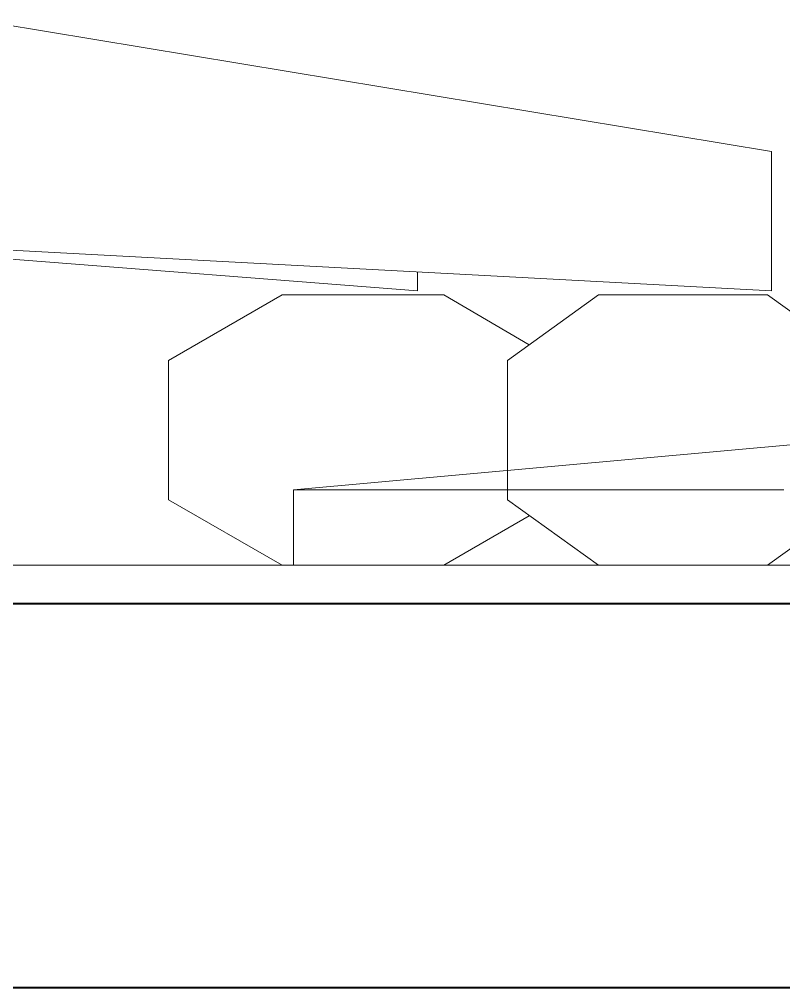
# Model space of a CAD drawing. Extents: x 65572 to 67208, y 30718 to 33598.
# Drawn here: x 65959.63 to 65969.58, y 33411.08 to 33423.69 of the extents above; entities that cross this region are included whole.
import ezdxf

# ---------------------------------------------------------------- set-up
doc = ezdxf.new("R2010")
doc.units = 0
doc.header["$LTSCALE"] = 0.5
doc.header["$MEASUREMENT"] = 0
doc.layers.get('0').update_dxf_attribs({"linetype": 'CONTINUOUS'})
for name, color, linetype, lineweight in [('Framing', 142, 'CONTINUOUS', 13), ('Layout', 154, 'CONTINUOUS', 5), ('Structure', 7, 'CONTINUOUS', 40)]:
    doc.layers.add(name, color=color, linetype=linetype, lineweight=lineweight)

# ---------------------------------------------------------------- blocks, each defined once
blk = doc.blocks.new('12fstg01')
at = {"color": 0, "linetype": 'ByBlock'}
for p, q in [((0.03515, 0.14937), (0.25367, 0.1132)), ((0.25367, 0.1132), (0.25367, 0.0751)), ((0.02104, 0.08562), (0.1568, 0.0751)), ((0.25367, 0.0751), (0.02436, 0.08728)), ((0.1568, 0.0751), (0.1568, 0.08017)), ((0.08857, 0.056), (0.11971, 0.07399)), ((0.11971, 0.07399), (0.16399, 0.07399)), ((0.16399, 0.07399), (0.18738, 0.06034)), ((0.18143, 0.056), (0.20634, 0.07399)), ((0.20634, 0.07399), (0.25256, 0.07399)), ((0.25256, 0.07399), (0.27747, 0.056)), ((0.08857, 0.0179), (0.08857, 0.056)), ((0.18143, 0.0179), (0.18143, 0.056)), ((0.11971, 0), (0.08857, 0.0179)), ((0.20634, 0), (0.18143, 0.0179)), ((0.25256, 0), (0.27747, 0.0179)), ((0.16399, 0), (0.18738, 0.01347)), ((0.11971, 0), (0.16399, 0)), ((0.25256, 0), (0.20634, 0))]:
    blk.add_line(p, q, dxfattribs=at)

msp = doc.modelspace()

# ---------------------------------------------------------------- linework, layer by layer
at = {"layer": 'Framing'}
msp.add_line((65916.121, 33416.581), (66520.624, 33416.581), dxfattribs=at)
at = {"layer": 'Layout', "linetype": 'ByBlock'}
for p, q in [((65963.197, 33417.562), (65974.197, 33418.562)), ((65963.197, 33416.581), (65963.197, 33417.562))]:
    msp.add_line(p, q, dxfattribs=at)
at = {"layer": 'Layout', "linetype": 'ByBlock', "flags": 128}
msp.add_lwpolyline([(65963.197, 33417.562), (65963.198, 33417.562), (65963.198, 33417.562), (65963.199, 33417.562), (65963.2, 33417.562), (65963.201, 33417.562), (65963.201, 33417.562), (65963.202, 33417.562), (65963.203, 33417.562), (65963.203, 33417.562), (65963.204, 33417.562), (65963.205, 33417.562), (65963.205, 33417.562), (65963.206, 33417.562), (65963.207, 33417.562), (65963.207, 33417.562), (65963.208, 33417.562), (65963.209, 33417.562), (65963.21, 33417.562), (65963.21, 33417.562), (65963.211, 33417.562), (65963.212, 33417.562), (65963.212, 33417.562), (65963.213, 33417.562), (65963.214, 33417.562), (65963.214, 33417.562), (65963.215, 33417.562), (65963.216, 33417.562), (65963.216, 33417.562), (65963.217, 33417.562), (65963.218, 33417.562), (65963.219, 33417.562), (65963.219, 33417.562), (65963.22, 33417.562), (65963.221, 33417.562), (65963.221, 33417.562), (65963.222, 33417.562), (65963.223, 33417.562), (65963.223, 33417.562), (65963.224, 33417.562), (65963.225, 33417.562), (65963.225, 33417.562), (65963.226, 33417.562), (65963.227, 33417.562), (65963.228, 33417.562), (65963.228, 33417.562), (65963.229, 33417.562), (65963.23, 33417.562), (65963.23, 33417.562), (65963.231, 33417.562), (65963.232, 33417.562), (65963.232, 33417.562), (65963.233, 33417.562), (65963.234, 33417.562), (65963.234, 33417.562), (65963.235, 33417.562), (65963.236, 33417.562), (65963.236, 33417.562), (65963.237, 33417.562), (65963.238, 33417.562), (65963.239, 33417.562), (65963.239, 33417.562), (65963.24, 33417.562), (65963.241, 33417.562), (65963.241, 33417.562), (65963.242, 33417.562), (65963.243, 33417.562), (65963.243, 33417.562), (65963.244, 33417.562), (65963.245, 33417.562), (65963.245, 33417.562), (65963.246, 33417.562), (65963.247, 33417.562), (65963.248, 33417.562), (65963.248, 33417.562), (65963.249, 33417.562), (65963.25, 33417.562), (65963.25, 33417.562), (65963.251, 33417.562), (65963.252, 33417.562), (65963.252, 33417.562), (65963.253, 33417.562), (65963.254, 33417.562), (65963.254, 33417.562), (65963.255, 33417.562), (65963.256, 33417.562), (65963.257, 33417.562), (65963.257, 33417.562), (65963.258, 33417.562), (65963.259, 33417.562), (65963.259, 33417.562), (65963.26, 33417.562), (65963.261, 33417.562), (65963.261, 33417.562), (65963.262, 33417.562), (65963.263, 33417.562), (65963.263, 33417.562), (65963.264, 33417.562), (65963.265, 33417.562), (65963.266, 33417.562), (65963.266, 33417.562), (65963.267, 33417.562), (65963.268, 33417.562), (65963.268, 33417.562), (65963.269, 33417.562), (65963.27, 33417.562), (65963.27, 33417.562), (65963.271, 33417.562), (65963.272, 33417.562), (65963.272, 33417.562), (65963.273, 33417.562), (65963.274, 33417.562), (65963.274, 33417.562), (65963.275, 33417.562), (65963.276, 33417.562), (65963.277, 33417.562), (65963.277, 33417.562), (65963.278, 33417.562), (65963.279, 33417.562), (65963.279, 33417.562), (65963.28, 33417.562), (65963.281, 33417.562), (65963.281, 33417.562), (65963.282, 33417.562), (65963.283, 33417.562), (65963.283, 33417.562), (65963.284, 33417.562), (65963.285, 33417.562), (65963.286, 33417.562), (65963.286, 33417.562), (65963.287, 33417.562), (65963.288, 33417.562), (65963.288, 33417.562), (65963.289, 33417.562), (65963.29, 33417.562), (65963.29, 33417.562), (65963.291, 33417.562), (65963.292, 33417.562), (65963.292, 33417.562), (65963.293, 33417.562), (65963.294, 33417.562), (65963.295, 33417.562), (65963.295, 33417.562), (65963.296, 33417.562), (65963.297, 33417.562), (65963.297, 33417.562), (65963.298, 33417.562), (65963.299, 33417.562), (65963.299, 33417.562), (65963.3, 33417.562), (65963.301, 33417.562), (65963.301, 33417.562), (65963.302, 33417.562), (65963.303, 33417.562), (65963.304, 33417.562), (65963.304, 33417.562), (65963.305, 33417.562), (65963.306, 33417.562), (65963.306, 33417.562), (65963.307, 33417.562), (65963.308, 33417.562), (65963.308, 33417.562), (65963.309, 33417.562), (65963.31, 33417.562), (65963.31, 33417.562), (65963.311, 33417.562), (65963.312, 33417.562), (65963.312, 33417.562), (65963.313, 33417.562), (65963.314, 33417.562), (65963.315, 33417.562), (65963.315, 33417.562), (65963.316, 33417.562), (65963.317, 33417.562), (65963.317, 33417.562), (65963.318, 33417.562), (65963.319, 33417.562), (65963.319, 33417.562), (65963.32, 33417.562), (65963.321, 33417.562), (65963.321, 33417.562), (65963.322, 33417.562), (65963.323, 33417.562), (65963.324, 33417.562), (65963.324, 33417.562), (65963.325, 33417.562), (65963.326, 33417.562), (65963.326, 33417.562), (65963.327, 33417.562), (65963.328, 33417.562), (65963.328, 33417.562), (65963.329, 33417.562), (65963.33, 33417.562), (65963.33, 33417.562), (65963.331, 33417.562), (65963.332, 33417.562), (65963.333, 33417.562), (65963.333, 33417.562), (65963.334, 33417.562), (65963.335, 33417.562), (65963.335, 33417.562), (65963.336, 33417.562), (65963.337, 33417.562), (65963.337, 33417.562), (65963.338, 33417.562), (65963.339, 33417.562), (65963.339, 33417.562), (65963.34, 33417.562), (65963.341, 33417.562), (65963.341, 33417.562), (65963.342, 33417.562), (65963.343, 33417.562), (65963.344, 33417.562), (65963.344, 33417.562), (65963.345, 33417.562), (65963.346, 33417.562), (65963.346, 33417.562), (65963.347, 33417.562), (65963.348, 33417.562), (65963.348, 33417.562), (65963.349, 33417.562), (65963.35, 33417.562), (65963.35, 33417.562), (65963.351, 33417.562), (65963.352, 33417.562), (65963.353, 33417.562), (65963.353, 33417.562), (65963.354, 33417.562), (65963.355, 33417.562), (65963.355, 33417.562), (65963.356, 33417.562), (65963.357, 33417.562), (65963.357, 33417.562), (65963.358, 33417.562), (65963.359, 33417.562), (65963.359, 33417.562), (65963.36, 33417.562), (65963.361, 33417.562), (65963.362, 33417.562), (65963.362, 33417.562), (65963.363, 33417.562), (65963.364, 33417.562), (65963.364, 33417.562), (65963.365, 33417.562), (65963.366, 33417.562), (65963.366, 33417.562), (65963.367, 33417.562), (65963.368, 33417.562), (65963.368, 33417.562), (65963.369, 33417.562), (65963.37, 33417.562), (65963.371, 33417.562), (65963.371, 33417.562), (65963.372, 33417.562), (65963.373, 33417.562), (65963.373, 33417.562), (65963.374, 33417.562), (65963.375, 33417.562), (65963.375, 33417.562), (65963.376, 33417.562), (65963.377, 33417.562), (65963.377, 33417.562), (65963.378, 33417.562), (65963.379, 33417.562), (65963.379, 33417.562), (65963.38, 33417.562), (65963.381, 33417.562), (65963.382, 33417.562), (65963.382, 33417.562), (65963.383, 33417.562), (65963.384, 33417.562), (65963.384, 33417.562), (65963.385, 33417.562), (65963.386, 33417.562), (65963.386, 33417.562), (65963.387, 33417.562), (65963.388, 33417.562), (65963.388, 33417.562), (65963.389, 33417.562), (65963.39, 33417.562), (65963.391, 33417.562), (65963.391, 33417.562), (65963.392, 33417.562), (65963.393, 33417.562), (65963.393, 33417.562), (65963.394, 33417.562), (65963.395, 33417.562), (65963.395, 33417.562), (65963.396, 33417.562), (65963.397, 33417.562), (65963.397, 33417.562), (65963.398, 33417.562), (65963.399, 33417.562), (65963.4, 33417.562), (65963.4, 33417.562), (65963.401, 33417.562), (65963.402, 33417.562), (65963.402, 33417.562), (65963.403, 33417.562), (65963.404, 33417.562), (65963.404, 33417.562), (65963.405, 33417.562), (65963.406, 33417.562), (65963.406, 33417.562), (65963.407, 33417.562), (65963.408, 33417.562), (65963.409, 33417.562), (65963.409, 33417.562), (65963.41, 33417.562), (65963.411, 33417.562), (65963.411, 33417.562), (65963.412, 33417.562), (65963.413, 33417.562), (65963.413, 33417.562), (65963.414, 33417.562), (65963.415, 33417.562), (65963.415, 33417.562), (65963.416, 33417.562), (65963.417, 33417.562), (65963.417, 33417.562), (65963.418, 33417.562), (65963.419, 33417.562), (65963.42, 33417.562), (65963.42, 33417.562), (65963.421, 33417.562), (65963.422, 33417.562), (65963.422, 33417.562), (65963.423, 33417.562), (65963.424, 33417.562), (65963.424, 33417.562), (65963.425, 33417.562), (65963.426, 33417.562), (65963.426, 33417.562), (65963.427, 33417.562), (65963.428, 33417.562), (65963.429, 33417.562), (65963.429, 33417.562), (65963.43, 33417.562), (65963.431, 33417.562), (65963.431, 33417.562), (65963.432, 33417.562), (65963.433, 33417.562), (65963.433, 33417.562), (65963.434, 33417.562), (65963.435, 33417.562), (65963.435, 33417.562), (65963.436, 33417.562), (65963.437, 33417.562), (65963.438, 33417.562), (65963.438, 33417.562), (65963.439, 33417.562), (65963.44, 33417.562), (65963.44, 33417.562), (65963.441, 33417.562), (65963.442, 33417.562), (65963.442, 33417.562), (65963.443, 33417.562), (65963.444, 33417.562), (65963.444, 33417.562), (65963.445, 33417.562), (65963.446, 33417.562), (65963.447, 33417.562), (65963.447, 33417.562), (65963.448, 33417.562), (65963.449, 33417.562), (65963.449, 33417.562), (65963.45, 33417.562), (65963.451, 33417.562), (65963.451, 33417.562), (65963.452, 33417.562), (65963.453, 33417.562), (65963.453, 33417.562), (65963.454, 33417.562), (65963.455, 33417.562), (65963.455, 33417.562), (65963.456, 33417.562), (65963.457, 33417.562), (65963.458, 33417.562), (65963.458, 33417.562), (65963.459, 33417.562), (65963.46, 33417.562), (65963.46, 33417.562), (65963.461, 33417.562), (65963.462, 33417.562), (65963.462, 33417.562), (65963.463, 33417.562), (65963.464, 33417.562), (65963.464, 33417.562), (65963.465, 33417.562), (65963.466, 33417.562), (65963.467, 33417.562), (65963.467, 33417.562), (65963.468, 33417.562), (65963.469, 33417.562), (65963.469, 33417.562), (65963.47, 33417.562), (65963.471, 33417.562), (65963.471, 33417.562), (65963.472, 33417.562), (65963.473, 33417.562), (65963.473, 33417.562), (65963.474, 33417.562), (65963.475, 33417.562), (65963.476, 33417.562), (65963.476, 33417.562), (65963.477, 33417.562), (65963.478, 33417.562), (65963.478, 33417.562), (65963.479, 33417.562), (65963.48, 33417.562), (65963.48, 33417.562), (65963.481, 33417.562), (65963.482, 33417.562), (65963.482, 33417.562), (65963.483, 33417.562), (65963.484, 33417.562), (65963.485, 33417.562), (65963.485, 33417.562), (65963.486, 33417.562), (65963.487, 33417.562), (65963.487, 33417.562), (65963.488, 33417.562), (65963.489, 33417.562), (65963.489, 33417.562), (65963.49, 33417.562), (65963.491, 33417.562), (65963.491, 33417.562), (65963.492, 33417.562), (65963.493, 33417.562), (65963.493, 33417.562), (65963.494, 33417.562), (65963.495, 33417.562), (65963.496, 33417.562), (65963.496, 33417.562), (65963.497, 33417.562), (65963.498, 33417.562), (65963.499, 33417.562), (65963.501, 33417.562), (65963.503, 33417.562), (65963.505, 33417.562), (65963.507, 33417.562), (65963.509, 33417.562), (65963.511, 33417.562), (65963.513, 33417.562), (65963.515, 33417.562), (65963.517, 33417.562), (65963.519, 33417.562), (65963.521, 33417.562), (65963.523, 33417.562), (65963.525, 33417.562), (65963.528, 33417.562), (65963.53, 33417.562), (65963.532, 33417.562), (65963.534, 33417.562), (65963.536, 33417.562), (65963.538, 33417.562), (65963.54, 33417.562), (65963.542, 33417.562), (65963.544, 33417.562), (65963.546, 33417.562), (65963.548, 33417.562), (65963.55, 33417.562), (65963.552, 33417.562), (65963.554, 33417.562), (65963.556, 33417.562), (65963.558, 33417.562), (65963.56, 33417.562), (65963.562, 33417.562), (65963.564, 33417.562), (65963.566, 33417.562), (65963.568, 33417.562), (65963.57, 33417.562), (65963.572, 33417.562), (65963.574, 33417.562), (65963.576, 33417.562), (65963.578, 33417.562), (65963.581, 33417.562), (65963.583, 33417.562), (65963.585, 33417.562), (65963.587, 33417.562), (65963.589, 33417.562), (65963.591, 33417.562), (65963.593, 33417.562), (65963.595, 33417.562), (65963.597, 33417.562), (65963.599, 33417.562), (65963.601, 33417.562), (65963.603, 33417.562), (65963.605, 33417.562), (65963.607, 33417.562), (65963.609, 33417.562), (65963.611, 33417.562), (65963.613, 33417.562), (65963.615, 33417.562), (65963.617, 33417.562), (65963.619, 33417.562), (65963.621, 33417.562), (65963.623, 33417.562), (65963.625, 33417.562), (65963.627, 33417.562), (65963.629, 33417.562), (65963.631, 33417.562), (65963.633, 33417.562), (65963.636, 33417.562), (65963.638, 33417.562), (65963.64, 33417.562), (65963.642, 33417.562), (65963.644, 33417.562), (65963.646, 33417.562), (65963.648, 33417.562), (65963.65, 33417.562), (65963.652, 33417.562), (65963.654, 33417.562), (65963.656, 33417.562), (65963.658, 33417.562), (65963.66, 33417.562), (65963.662, 33417.562), (65963.664, 33417.562), (65963.666, 33417.562), (65963.668, 33417.562), (65963.67, 33417.562), (65963.672, 33417.562), (65963.674, 33417.562), (65963.676, 33417.562), (65963.678, 33417.562), (65963.68, 33417.562), (65963.682, 33417.562), (65963.684, 33417.562), (65963.686, 33417.562), (65963.689, 33417.562), (65963.691, 33417.562), (65963.693, 33417.562), (65963.695, 33417.562), (65963.697, 33417.562), (65963.699, 33417.562), (65963.701, 33417.562), (65963.703, 33417.562), (65963.705, 33417.562), (65963.707, 33417.562), (65963.709, 33417.562), (65963.711, 33417.562), (65963.713, 33417.562), (65963.715, 33417.562), (65963.717, 33417.562), (65963.719, 33417.562), (65963.721, 33417.562), (65963.723, 33417.562), (65963.725, 33417.562), (65963.727, 33417.562), (65963.729, 33417.562), (65963.731, 33417.562), (65963.733, 33417.562), (65963.735, 33417.562), (65963.737, 33417.562), (65963.739, 33417.562), (65963.742, 33417.562), (65963.744, 33417.562), (65963.746, 33417.562), (65963.748, 33417.562), (65963.75, 33417.562), (65963.752, 33417.562), (65963.754, 33417.562), (65963.756, 33417.562), (65963.758, 33417.562), (65963.76, 33417.562), (65963.762, 33417.562), (65963.764, 33417.562), (65963.766, 33417.562), (65963.768, 33417.562), (65963.77, 33417.562), (65963.772, 33417.562), (65963.774, 33417.562), (65963.776, 33417.562), (65963.778, 33417.562), (65963.78, 33417.562), (65963.782, 33417.562), (65963.784, 33417.562), (65963.786, 33417.562), (65963.788, 33417.562), (65963.79, 33417.562), (65963.792, 33417.562), (65963.794, 33417.562), (65963.797, 33417.562), (65963.799, 33417.562), (65963.801, 33417.562), (65963.803, 33417.562), (65963.805, 33417.562), (65963.807, 33417.562), (65963.809, 33417.562), (65963.811, 33417.562), (65963.813, 33417.562), (65963.815, 33417.562), (65963.817, 33417.562), (65963.819, 33417.562), (65963.821, 33417.562), (65963.823, 33417.562), (65963.825, 33417.562), (65963.827, 33417.562), (65963.829, 33417.562), (65963.831, 33417.562), (65963.833, 33417.562), (65963.835, 33417.562), (65963.837, 33417.562), (65963.839, 33417.562), (65963.841, 33417.562), (65963.843, 33417.562), (65963.845, 33417.562), (65963.847, 33417.562), (65963.85, 33417.562), (65963.852, 33417.562), (65963.854, 33417.562), (65963.856, 33417.562), (65963.858, 33417.562), (65963.86, 33417.562), (65963.862, 33417.562), (65963.864, 33417.562), (65963.866, 33417.562), (65963.868, 33417.562), (65963.87, 33417.562), (65963.872, 33417.562), (65963.874, 33417.562), (65963.876, 33417.562), (65963.878, 33417.562), (65963.88, 33417.562), (65963.882, 33417.562), (65963.884, 33417.562), (65963.886, 33417.562), (65963.888, 33417.562), (65963.89, 33417.562), (65963.892, 33417.562), (65963.894, 33417.562), (65963.896, 33417.562), (65963.898, 33417.562), (65963.9, 33417.562), (65963.903, 33417.562), (65963.905, 33417.562), (65963.907, 33417.562), (65963.909, 33417.562), (65963.911, 33417.562), (65963.913, 33417.562), (65963.915, 33417.562), (65963.917, 33417.562), (65963.919, 33417.562), (65963.921, 33417.562), (65963.923, 33417.562), (65963.925, 33417.562), (65963.927, 33417.562), (65963.929, 33417.562), (65963.931, 33417.562), (65963.933, 33417.562), (65963.935, 33417.562), (65963.937, 33417.562), (65963.939, 33417.562), (65963.941, 33417.562), (65963.943, 33417.562), (65963.945, 33417.562), (65963.947, 33417.562), (65963.949, 33417.562), (65963.951, 33417.562), (65963.953, 33417.562), (65963.955, 33417.562), (65963.958, 33417.562), (65963.96, 33417.562), (65963.962, 33417.562), (65963.964, 33417.562), (65963.966, 33417.562), (65963.968, 33417.562), (65963.97, 33417.562), (65963.972, 33417.562), (65963.974, 33417.562), (65963.976, 33417.562), (65963.978, 33417.562), (65963.98, 33417.562), (65963.982, 33417.562), (65963.984, 33417.562), (65963.986, 33417.562), (65963.988, 33417.562), (65963.99, 33417.562), (65963.992, 33417.562), (65963.994, 33417.562), (65963.996, 33417.562), (65963.998, 33417.562), (65964, 33417.562), (65964.002, 33417.562), (65964.004, 33417.562), (65964.006, 33417.562), (65964.008, 33417.562), (65964.011, 33417.562), (65964.013, 33417.562), (65964.015, 33417.562), (65964.017, 33417.562), (65964.019, 33417.562), (65964.021, 33417.562), (65964.023, 33417.562), (65964.025, 33417.562), (65964.027, 33417.562), (65964.029, 33417.562), (65964.031, 33417.562), (65964.033, 33417.562), (65964.035, 33417.562), (65964.037, 33417.562), (65964.039, 33417.562), (65964.041, 33417.562), (65964.043, 33417.562), (65964.045, 33417.562), (65964.047, 33417.562), (65964.049, 33417.562), (65964.051, 33417.562), (65964.053, 33417.562), (65964.055, 33417.562), (65964.057, 33417.562), (65964.059, 33417.562), (65964.061, 33417.562), (65964.063, 33417.562), (65964.066, 33417.562), (65964.068, 33417.562), (65964.07, 33417.562), (65964.072, 33417.562), (65964.074, 33417.562), (65964.076, 33417.562), (65964.078, 33417.562), (65964.08, 33417.562), (65964.082, 33417.562), (65964.084, 33417.562), (65964.086, 33417.562), (65964.088, 33417.562), (65964.09, 33417.562), (65964.092, 33417.562), (65964.094, 33417.562), (65964.096, 33417.562), (65964.098, 33417.562), (65964.1, 33417.562), (65964.102, 33417.562), (65964.104, 33417.562), (65964.106, 33417.562), (65964.108, 33417.562), (65964.11, 33417.562), (65964.112, 33417.562), (65964.114, 33417.562), (65964.116, 33417.562), (65964.119, 33417.562), (65964.121, 33417.562), (65964.123, 33417.562), (65964.125, 33417.562), (65964.127, 33417.562), (65964.129, 33417.562), (65964.131, 33417.562), (65964.133, 33417.562), (65964.135, 33417.562), (65964.137, 33417.562), (65964.139, 33417.562), (65964.141, 33417.562), (65964.143, 33417.562), (65964.145, 33417.562), (65964.147, 33417.562), (65964.149, 33417.562), (65964.151, 33417.562), (65964.153, 33417.562), (65964.155, 33417.562), (65964.157, 33417.562), (65964.159, 33417.562), (65964.161, 33417.562), (65964.163, 33417.562), (65964.165, 33417.562), (65964.167, 33417.562), (65964.169, 33417.562), (65964.172, 33417.562), (65964.174, 33417.562), (65964.176, 33417.562), (65964.178, 33417.562), (65964.18, 33417.562), (65964.182, 33417.562), (65964.184, 33417.562), (65964.186, 33417.562), (65964.188, 33417.562), (65964.19, 33417.562), (65964.192, 33417.562), (65964.194, 33417.562), (65964.196, 33417.562), (65964.198, 33417.562), (65964.2, 33417.562), (65964.202, 33417.562), (65964.204, 33417.562), (65964.206, 33417.562), (65964.208, 33417.562), (65964.21, 33417.562), (65964.212, 33417.562), (65964.214, 33417.562), (65964.216, 33417.562), (65964.218, 33417.562), (65964.22, 33417.562), (65964.222, 33417.562), (65964.224, 33417.562), (65964.227, 33417.562), (65964.229, 33417.562), (65964.231, 33417.562), (65964.233, 33417.562), (65964.235, 33417.562), (65964.237, 33417.562), (65964.239, 33417.562), (65964.241, 33417.562), (65964.243, 33417.562), (65964.245, 33417.562), (65964.247, 33417.562), (65964.249, 33417.562), (65964.251, 33417.562), (65964.253, 33417.562), (65964.255, 33417.562), (65964.257, 33417.562), (65964.259, 33417.562), (65964.261, 33417.562), (65964.263, 33417.562), (65964.265, 33417.562), (65964.267, 33417.562), (65964.269, 33417.562), (65964.271, 33417.562), (65964.273, 33417.562), (65964.275, 33417.562), (65964.277, 33417.562), (65964.28, 33417.562), (65964.282, 33417.562), (65964.284, 33417.562), (65964.286, 33417.562), (65964.288, 33417.562), (65964.29, 33417.562), (65964.292, 33417.562), (65964.294, 33417.562), (65964.296, 33417.562), (65964.298, 33417.562), (65964.3, 33417.562), (65964.302, 33417.562), (65964.304, 33417.562), (65964.306, 33417.562), (65964.308, 33417.562), (65964.31, 33417.562), (65964.312, 33417.562), (65964.314, 33417.562), (65964.316, 33417.562), (65964.318, 33417.562), (65964.32, 33417.562), (65964.322, 33417.562), (65964.324, 33417.562), (65964.326, 33417.562), (65964.328, 33417.562), (65964.33, 33417.562), (65964.333, 33417.562), (65964.335, 33417.562), (65964.337, 33417.562), (65964.339, 33417.562), (65964.341, 33417.562), (65964.343, 33417.562), (65964.345, 33417.562), (65964.347, 33417.562), (65964.349, 33417.562), (65964.351, 33417.562), (65964.353, 33417.562), (65964.355, 33417.562), (65964.357, 33417.562), (65964.359, 33417.562), (65964.361, 33417.562), (65964.363, 33417.562), (65964.365, 33417.562), (65964.367, 33417.562), (65964.369, 33417.562), (65964.371, 33417.562), (65964.373, 33417.562), (65964.375, 33417.562), (65964.377, 33417.562), (65964.379, 33417.562), (65964.381, 33417.562), (65964.383, 33417.562), (65964.385, 33417.562), (65964.389, 33417.562), (65964.392, 33417.562), (65964.395, 33417.562), (65964.399, 33417.562), (65964.402, 33417.562), (65964.405, 33417.562), (65964.408, 33417.562), (65964.412, 33417.562), (65964.415, 33417.562), (65964.418, 33417.562), (65964.422, 33417.562), (65964.425, 33417.562), (65964.428, 33417.562), (65964.431, 33417.562), (65964.435, 33417.562), (65964.438, 33417.562), (65964.441, 33417.562), (65964.445, 33417.562), (65964.448, 33417.562), (65964.451, 33417.562), (65964.454, 33417.562), (65964.458, 33417.562), (65964.461, 33417.562), (65964.464, 33417.562), (65964.468, 33417.562), (65964.471, 33417.562), (65964.474, 33417.562), (65964.477, 33417.562), (65964.481, 33417.562), (65964.484, 33417.562), (65964.487, 33417.562), (65964.491, 33417.562), (65964.494, 33417.562), (65964.497, 33417.562), (65964.5, 33417.562), (65964.504, 33417.562), (65964.507, 33417.562), (65964.51, 33417.562), (65964.514, 33417.562), (65964.517, 33417.562), (65964.52, 33417.562), (65964.523, 33417.562), (65964.527, 33417.562), (65964.53, 33417.562), (65964.533, 33417.562), (65964.536, 33417.562), (65964.54, 33417.562), (65964.543, 33417.562), (65964.546, 33417.562), (65964.55, 33417.562), (65964.553, 33417.562), (65964.556, 33417.562), (65964.559, 33417.562), (65964.563, 33417.562), (65964.566, 33417.562), (65964.569, 33417.562), (65964.573, 33417.562), (65964.576, 33417.562), (65964.579, 33417.562), (65964.582, 33417.562), (65964.586, 33417.562), (65964.589, 33417.562), (65964.592, 33417.562), (65964.596, 33417.562), (65964.599, 33417.562), (65964.602, 33417.562), (65964.605, 33417.562), (65964.609, 33417.562), (65964.612, 33417.562), (65964.615, 33417.562), (65964.619, 33417.562), (65964.622, 33417.562), (65964.625, 33417.562), (65964.628, 33417.562), (65964.632, 33417.562), (65964.635, 33417.562), (65964.638, 33417.562), (65964.642, 33417.562), (65964.645, 33417.562), (65964.648, 33417.562), (65964.651, 33417.562), (65964.655, 33417.562), (65964.658, 33417.562), (65964.661, 33417.562), (65964.665, 33417.562), (65964.668, 33417.562), (65964.671, 33417.562), (65964.674, 33417.562), (65964.678, 33417.562), (65964.681, 33417.562), (65964.684, 33417.562), (65964.688, 33417.562), (65964.691, 33417.562), (65964.694, 33417.562), (65964.697, 33417.562), (65964.701, 33417.562), (65964.704, 33417.562), (65964.707, 33417.562), (65964.71, 33417.562), (65964.714, 33417.562), (65964.717, 33417.562), (65964.72, 33417.562), (65964.724, 33417.562), (65964.727, 33417.562), (65964.73, 33417.562), (65964.733, 33417.562), (65964.737, 33417.562), (65964.74, 33417.562), (65964.743, 33417.562), (65964.747, 33417.562), (65964.75, 33417.562), (65964.753, 33417.562), (65964.756, 33417.562), (65964.76, 33417.562), (65964.763, 33417.562), (65964.766, 33417.562), (65964.77, 33417.562), (65964.773, 33417.562), (65964.776, 33417.562), (65964.779, 33417.562), (65964.783, 33417.562), (65964.786, 33417.562), (65964.789, 33417.562), (65964.793, 33417.562), (65964.796, 33417.562), (65964.799, 33417.562), (65964.802, 33417.562), (65964.806, 33417.562), (65964.809, 33417.562), (65964.812, 33417.562), (65964.816, 33417.562), (65964.819, 33417.562), (65964.822, 33417.562), (65964.825, 33417.562), (65964.829, 33417.562), (65964.832, 33417.562), (65964.835, 33417.562), (65964.839, 33417.562), (65964.842, 33417.562), (65964.845, 33417.562), (65964.848, 33417.562), (65964.852, 33417.562), (65964.855, 33417.562), (65964.858, 33417.562), (65964.861, 33417.562), (65964.865, 33417.562), (65964.868, 33417.562), (65964.871, 33417.562), (65964.875, 33417.562), (65964.878, 33417.562), (65964.881, 33417.562), (65964.884, 33417.562), (65964.888, 33417.562), (65964.891, 33417.562), (65964.894, 33417.562), (65964.898, 33417.562), (65964.901, 33417.562), (65964.904, 33417.562), (65964.907, 33417.562), (65964.911, 33417.562), (65964.914, 33417.562), (65964.917, 33417.562), (65964.921, 33417.562), (65964.924, 33417.562), (65964.927, 33417.562), (65964.93, 33417.562), (65964.934, 33417.562), (65964.937, 33417.562), (65964.94, 33417.562), (65964.944, 33417.562), (65964.947, 33417.562), (65964.95, 33417.562), (65964.953, 33417.562), (65964.957, 33417.562), (65964.96, 33417.562), (65964.963, 33417.562), (65964.967, 33417.562), (65964.97, 33417.562), (65964.973, 33417.562), (65964.976, 33417.562), (65964.98, 33417.562), (65964.983, 33417.562), (65964.986, 33417.562), (65964.99, 33417.562), (65964.993, 33417.562), (65964.996, 33417.562), (65964.999, 33417.562), (65965.003, 33417.562), (65965.006, 33417.562), (65965.009, 33417.562), (65965.013, 33417.562), (65965.016, 33417.562), (65965.019, 33417.562), (65965.022, 33417.562), (65965.026, 33417.562), (65965.029, 33417.562), (65965.032, 33417.562), (65965.035, 33417.562), (65965.039, 33417.562), (65965.042, 33417.562), (65965.045, 33417.562), (65965.049, 33417.562), (65965.052, 33417.562), (65965.055, 33417.562), (65965.058, 33417.562), (65965.062, 33417.562), (65965.065, 33417.562), (65965.068, 33417.562), (65965.072, 33417.562), (65965.075, 33417.562), (65965.078, 33417.562), (65965.081, 33417.562), (65965.085, 33417.562), (65965.088, 33417.562), (65965.091, 33417.562), (65965.095, 33417.562), (65965.098, 33417.562), (65965.101, 33417.562), (65965.104, 33417.562), (65965.108, 33417.562), (65965.111, 33417.562), (65965.114, 33417.562), (65965.118, 33417.562), (65965.121, 33417.562), (65965.124, 33417.562), (65965.127, 33417.562), (65965.131, 33417.562), (65965.134, 33417.562), (65965.137, 33417.562), (65965.141, 33417.562), (65965.144, 33417.562), (65965.147, 33417.562), (65965.15, 33417.562), (65965.154, 33417.562), (65965.157, 33417.562), (65965.16, 33417.562), (65965.164, 33417.562), (65965.167, 33417.562), (65965.17, 33417.562), (65965.173, 33417.562), (65965.177, 33417.562), (65965.18, 33417.562), (65965.183, 33417.562), (65965.186, 33417.562), (65965.19, 33417.562), (65965.193, 33417.562), (65965.196, 33417.562), (65965.2, 33417.562), (65965.203, 33417.562), (65965.206, 33417.562), (65965.209, 33417.562), (65965.213, 33417.562), (65965.216, 33417.562), (65965.219, 33417.562), (65965.223, 33417.562), (65965.226, 33417.562), (65965.229, 33417.562), (65965.232, 33417.562), (65965.236, 33417.562), (65965.239, 33417.562), (65965.242, 33417.562), (65965.246, 33417.562), (65965.249, 33417.562), (65965.252, 33417.562), (65965.255, 33417.562), (65965.259, 33417.562), (65965.262, 33417.562), (65965.265, 33417.562), (65965.269, 33417.562), (65965.272, 33417.562), (65965.275, 33417.562), (65965.278, 33417.562), (65965.282, 33417.562), (65965.285, 33417.562), (65965.288, 33417.562), (65965.292, 33417.562), (65965.295, 33417.562), (65965.298, 33417.562), (65965.301, 33417.562), (65965.305, 33417.562), (65965.308, 33417.562), (65965.311, 33417.562), (65965.315, 33417.562), (65965.318, 33417.562), (65965.321, 33417.562), (65965.324, 33417.562), (65965.328, 33417.562), (65965.331, 33417.562), (65965.334, 33417.562), (65965.337, 33417.562), (65965.341, 33417.562), (65965.344, 33417.562), (65965.347, 33417.562), (65965.351, 33417.562), (65965.354, 33417.562), (65965.357, 33417.562), (65965.36, 33417.562), (65965.364, 33417.562), (65965.367, 33417.562), (65965.37, 33417.562), (65965.374, 33417.562), (65965.377, 33417.562), (65965.38, 33417.562), (65965.383, 33417.562), (65965.387, 33417.562), (65965.39, 33417.562), (65965.393, 33417.562), (65965.397, 33417.562), (65965.4, 33417.562), (65965.403, 33417.562), (65965.406, 33417.562), (65965.41, 33417.562), (65965.413, 33417.562), (65965.416, 33417.562), (65965.42, 33417.562), (65965.423, 33417.562), (65965.426, 33417.562), (65965.429, 33417.562), (65965.433, 33417.562), (65965.436, 33417.562), (65965.439, 33417.562), (65965.443, 33417.562), (65965.446, 33417.562), (65965.449, 33417.562), (65965.452, 33417.562), (65965.456, 33417.562), (65965.459, 33417.562), (65965.462, 33417.562), (65965.466, 33417.562), (65965.469, 33417.562), (65965.472, 33417.562), (65965.475, 33417.562), (65965.479, 33417.562), (65965.482, 33417.562), (65965.485, 33417.562), (65965.489, 33417.562), (65965.492, 33417.562), (65965.495, 33417.562), (65965.498, 33417.562), (65965.502, 33417.562), (65965.505, 33417.562), (65965.508, 33417.562), (65965.511, 33417.562), (65965.515, 33417.562), (65965.518, 33417.562), (65965.521, 33417.562), (65965.525, 33417.562), (65965.528, 33417.562), (65965.531, 33417.562), (65965.534, 33417.562), (65965.538, 33417.562), (65965.541, 33417.562), (65965.544, 33417.562), (65965.548, 33417.562), (65965.551, 33417.562), (65965.554, 33417.562), (65965.557, 33417.562), (65965.561, 33417.562), (65965.564, 33417.562), (65965.567, 33417.562), (65965.571, 33417.562), (65965.574, 33417.562), (65965.577, 33417.562), (65965.58, 33417.562), (65965.584, 33417.562), (65965.587, 33417.562), (65965.59, 33417.562), (65965.594, 33417.562), (65965.597, 33417.562), (65965.6, 33417.562), (65965.603, 33417.562), (65965.607, 33417.562), (65965.61, 33417.562), (65965.613, 33417.562), (65965.617, 33417.562), (65965.62, 33417.562), (65965.623, 33417.562), (65965.626, 33417.562), (65965.63, 33417.562), (65965.633, 33417.562), (65965.636, 33417.562), (65965.64, 33417.562), (65965.643, 33417.562), (65965.646, 33417.562), (65965.649, 33417.562), (65965.653, 33417.562), (65965.656, 33417.562), (65965.659, 33417.562), (65965.662, 33417.562), (65965.666, 33417.562), (65965.669, 33417.562), (65965.672, 33417.562), (65965.676, 33417.562), (65965.679, 33417.562), (65965.682, 33417.562), (65965.685, 33417.562), (65965.689, 33417.562), (65965.692, 33417.562), (65965.695, 33417.562), (65965.699, 33417.562), (65965.702, 33417.562), (65965.705, 33417.562), (65965.708, 33417.562), (65965.712, 33417.562), (65965.715, 33417.562), (65965.718, 33417.562), (65965.722, 33417.562), (65965.725, 33417.562), (65965.728, 33417.562), (65965.731, 33417.562), (65965.735, 33417.562), (65965.738, 33417.562), (65965.741, 33417.562), (65965.745, 33417.562), (65965.748, 33417.562), (65965.751, 33417.562), (65965.754, 33417.562), (65965.758, 33417.562), (65965.761, 33417.562), (65965.764, 33417.562), (65965.768, 33417.562), (65965.771, 33417.562), (65965.774, 33417.562), (65965.777, 33417.562), (65965.781, 33417.562), (65965.784, 33417.562), (65965.787, 33417.562), (65965.791, 33417.562), (65965.794, 33417.562), (65965.797, 33417.562), (65965.8, 33417.562), (65965.804, 33417.562), (65965.807, 33417.562), (65965.81, 33417.562), (65965.814, 33417.562), (65965.817, 33417.562), (65965.822, 33417.562), (65965.826, 33417.562), (65965.83, 33417.562), (65965.835, 33417.562), (65965.839, 33417.562), (65965.844, 33417.562), (65965.848, 33417.562), (65965.852, 33417.562), (65965.857, 33417.562), (65965.861, 33417.562), (65965.865, 33417.562), (65965.87, 33417.562), (65965.874, 33417.562), (65965.878, 33417.562), (65965.883, 33417.562), (65965.887, 33417.562), (65965.891, 33417.562), (65965.896, 33417.562), (65965.9, 33417.562), (65965.905, 33417.562), (65965.909, 33417.562), (65965.913, 33417.562), (65965.918, 33417.562), (65965.922, 33417.562), (65965.926, 33417.562), (65965.931, 33417.562), (65965.935, 33417.562), (65965.939, 33417.562), (65965.944, 33417.562), (65965.948, 33417.562), (65965.953, 33417.562), (65965.957, 33417.562), (65965.961, 33417.562), (65965.966, 33417.562), (65965.97, 33417.562), (65965.974, 33417.562), (65965.979, 33417.562), (65965.983, 33417.562), (65965.987, 33417.562), (65965.992, 33417.562), (65965.996, 33417.562), (65966.001, 33417.562), (65966.005, 33417.562), (65966.009, 33417.562), (65966.014, 33417.562), (65966.018, 33417.562), (65966.022, 33417.562), (65966.027, 33417.562), (65966.031, 33417.562), (65966.035, 33417.562), (65966.04, 33417.562), (65966.044, 33417.562), (65966.049, 33417.562), (65966.053, 33417.562), (65966.057, 33417.562), (65966.062, 33417.562), (65966.066, 33417.562), (65966.07, 33417.562), (65966.075, 33417.562), (65966.079, 33417.562), (65966.083, 33417.562), (65966.088, 33417.562), (65966.092, 33417.562), (65966.097, 33417.562), (65966.101, 33417.562), (65966.105, 33417.562), (65966.11, 33417.562), (65966.114, 33417.562), (65966.118, 33417.562), (65966.123, 33417.562), (65966.127, 33417.562), (65966.131, 33417.562), (65966.136, 33417.562), (65966.14, 33417.562), (65966.145, 33417.562), (65966.149, 33417.562), (65966.153, 33417.562), (65966.158, 33417.562), (65966.162, 33417.562), (65966.166, 33417.562), (65966.171, 33417.562), (65966.175, 33417.562), (65966.179, 33417.562), (65966.184, 33417.562), (65966.188, 33417.562), (65966.193, 33417.562), (65966.197, 33417.562), (65966.201, 33417.562), (65966.206, 33417.562), (65966.21, 33417.562), (65966.214, 33417.562), (65966.219, 33417.562), (65966.223, 33417.562), (65966.227, 33417.562), (65966.232, 33417.562), (65966.236, 33417.562), (65966.241, 33417.562), (65966.245, 33417.562), (65966.249, 33417.562), (65966.254, 33417.562), (65966.258, 33417.562), (65966.262, 33417.562), (65966.267, 33417.562), (65966.271, 33417.562), (65966.275, 33417.562), (65966.28, 33417.562), (65966.284, 33417.562), (65966.289, 33417.562), (65966.293, 33417.562), (65966.297, 33417.562), (65966.302, 33417.562), (65966.306, 33417.562), (65966.31, 33417.562), (65966.315, 33417.562), (65966.319, 33417.562), (65966.323, 33417.562), (65966.328, 33417.562), (65966.332, 33417.562), (65966.337, 33417.562), (65966.341, 33417.562), (65966.345, 33417.562), (65966.35, 33417.562), (65966.354, 33417.562), (65966.358, 33417.562), (65966.363, 33417.562), (65966.367, 33417.562), (65966.371, 33417.562), (65966.376, 33417.562), (65966.38, 33417.562), (65966.385, 33417.562), (65966.389, 33417.562), (65966.393, 33417.562), (65966.398, 33417.562), (65966.402, 33417.562), (65966.406, 33417.562), (65966.411, 33417.562), (65966.415, 33417.562), (65966.419, 33417.562), (65966.424, 33417.562), (65966.428, 33417.562), (65966.433, 33417.562), (65966.437, 33417.562), (65966.441, 33417.562), (65966.446, 33417.562), (65966.45, 33417.562), (65966.454, 33417.562), (65966.459, 33417.562), (65966.463, 33417.562), (65966.467, 33417.562), (65966.472, 33417.562), (65966.476, 33417.562), (65966.481, 33417.562), (65966.485, 33417.562), (65966.489, 33417.562), (65966.494, 33417.562), (65966.498, 33417.562), (65966.502, 33417.562), (65966.507, 33417.562), (65966.511, 33417.562), (65966.515, 33417.562), (65966.52, 33417.562), (65966.524, 33417.562), (65966.529, 33417.562), (65966.533, 33417.562), (65966.537, 33417.562), (65966.542, 33417.562), (65966.546, 33417.562), (65966.55, 33417.562), (65966.555, 33417.562), (65966.559, 33417.562), (65966.563, 33417.562), (65966.568, 33417.562), (65966.572, 33417.562), (65966.576, 33417.562), (65966.581, 33417.562), (65966.585, 33417.562), (65966.59, 33417.562), (65966.594, 33417.562), (65966.598, 33417.562), (65966.603, 33417.562), (65966.607, 33417.562), (65966.611, 33417.562), (65966.616, 33417.562), (65966.62, 33417.562), (65966.624, 33417.562), (65966.629, 33417.562), (65966.633, 33417.562), (65966.638, 33417.562), (65966.642, 33417.562), (65966.646, 33417.562), (65966.651, 33417.562), (65966.655, 33417.562), (65966.659, 33417.562), (65966.664, 33417.562), (65966.668, 33417.562), (65966.672, 33417.562), (65966.677, 33417.562), (65966.681, 33417.562), (65966.686, 33417.562), (65966.69, 33417.562), (65966.694, 33417.562), (65966.699, 33417.562), (65966.703, 33417.562), (65966.707, 33417.562), (65966.712, 33417.562), (65966.716, 33417.562), (65966.72, 33417.562), (65966.725, 33417.562), (65966.729, 33417.562), (65966.734, 33417.562), (65966.738, 33417.562), (65966.742, 33417.562), (65966.747, 33417.562), (65966.751, 33417.562), (65966.755, 33417.562), (65966.76, 33417.562), (65966.764, 33417.562), (65966.768, 33417.562), (65966.773, 33417.562), (65966.777, 33417.562), (65966.782, 33417.562), (65966.786, 33417.562), (65966.79, 33417.562), (65966.795, 33417.562), (65966.799, 33417.562), (65966.803, 33417.562), (65966.808, 33417.562), (65966.812, 33417.562), (65966.816, 33417.562), (65966.821, 33417.562), (65966.825, 33417.562), (65966.83, 33417.562), (65966.834, 33417.562), (65966.838, 33417.562), (65966.843, 33417.562), (65966.847, 33417.562), (65966.851, 33417.562), (65966.856, 33417.562), (65966.86, 33417.562), (65966.864, 33417.562), (65966.869, 33417.562), (65966.873, 33417.562), (65966.878, 33417.562), (65966.882, 33417.562), (65966.886, 33417.562), (65966.891, 33417.562), (65966.895, 33417.562), (65966.899, 33417.562), (65966.904, 33417.562), (65966.908, 33417.562), (65966.912, 33417.562), (65966.917, 33417.562), (65966.921, 33417.562), (65966.926, 33417.562), (65966.93, 33417.562), (65966.934, 33417.562), (65966.939, 33417.562), (65966.943, 33417.562), (65966.947, 33417.562), (65966.952, 33417.562), (65966.956, 33417.562), (65966.96, 33417.562), (65966.965, 33417.562), (65966.969, 33417.562), (65966.974, 33417.562), (65966.978, 33417.562), (65966.982, 33417.562), (65966.987, 33417.562), (65966.991, 33417.562), (65966.995, 33417.562), (65967, 33417.562), (65967.004, 33417.562), (65967.008, 33417.562), (65967.013, 33417.562), (65967.017, 33417.562), (65967.022, 33417.562), (65967.026, 33417.562), (65967.03, 33417.562), (65967.035, 33417.562), (65967.039, 33417.562), (65967.043, 33417.562), (65967.048, 33417.562), (65967.052, 33417.562), (65967.056, 33417.562), (65967.061, 33417.562), (65967.065, 33417.562), (65967.07, 33417.562), (65967.074, 33417.562), (65967.078, 33417.562), (65967.083, 33417.562), (65967.087, 33417.562), (65967.091, 33417.562), (65967.096, 33417.562), (65967.1, 33417.562), (65967.104, 33417.562), (65967.109, 33417.562), (65967.113, 33417.562), (65967.118, 33417.562), (65967.122, 33417.562), (65967.126, 33417.562), (65967.131, 33417.562), (65967.135, 33417.562), (65967.139, 33417.562), (65967.144, 33417.562), (65967.148, 33417.562), (65967.152, 33417.562), (65967.157, 33417.562), (65967.161, 33417.562), (65967.166, 33417.562), (65967.17, 33417.562), (65967.174, 33417.562), (65967.179, 33417.562), (65967.183, 33417.562), (65967.187, 33417.562), (65967.192, 33417.562), (65967.196, 33417.562), (65967.2, 33417.562), (65967.205, 33417.562), (65967.209, 33417.562), (65967.214, 33417.562), (65967.218, 33417.562), (65967.222, 33417.562), (65967.227, 33417.562), (65967.231, 33417.562), (65967.235, 33417.562), (65967.24, 33417.562), (65967.244, 33417.562), (65967.248, 33417.562), (65967.253, 33417.562), (65967.257, 33417.562), (65967.261, 33417.562), (65967.266, 33417.562), (65967.27, 33417.562), (65967.275, 33417.562), (65967.279, 33417.562), (65967.283, 33417.562), (65967.288, 33417.562), (65967.292, 33417.562), (65967.296, 33417.562), (65967.301, 33417.562), (65967.305, 33417.562), (65967.309, 33417.562), (65967.314, 33417.562), (65967.318, 33417.562), (65967.323, 33417.562), (65967.327, 33417.562), (65967.331, 33417.562), (65967.336, 33417.562), (65967.34, 33417.562), (65967.344, 33417.562), (65967.349, 33417.562), (65967.353, 33417.562), (65967.357, 33417.562), (65967.362, 33417.562), (65967.366, 33417.562), (65967.371, 33417.562), (65967.375, 33417.562), (65967.379, 33417.562), (65967.384, 33417.562), (65967.388, 33417.562), (65967.392, 33417.562), (65967.397, 33417.562), (65967.401, 33417.562), (65967.405, 33417.562), (65967.41, 33417.562), (65967.414, 33417.562), (65967.419, 33417.562), (65967.423, 33417.562), (65967.427, 33417.562), (65967.432, 33417.562), (65967.436, 33417.562), (65967.44, 33417.562), (65967.445, 33417.562), (65967.449, 33417.562), (65967.453, 33417.562), (65967.458, 33417.562), (65967.462, 33417.562), (65967.467, 33417.562), (65967.471, 33417.562), (65967.475, 33417.562), (65967.48, 33417.562), (65967.484, 33417.562), (65967.488, 33417.562), (65967.493, 33417.562), (65967.497, 33417.562), (65967.501, 33417.562), (65967.506, 33417.562), (65967.51, 33417.562), (65967.515, 33417.562), (65967.519, 33417.562), (65967.523, 33417.562), (65967.528, 33417.562), (65967.532, 33417.562), (65967.536, 33417.562), (65967.541, 33417.562), (65967.545, 33417.562), (65967.549, 33417.562), (65967.554, 33417.562), (65967.558, 33417.562), (65967.563, 33417.562), (65967.567, 33417.562), (65967.571, 33417.562), (65967.576, 33417.562), (65967.58, 33417.562), (65967.584, 33417.562), (65967.589, 33417.562), (65967.593, 33417.562), (65967.597, 33417.562), (65967.602, 33417.562), (65967.606, 33417.562), (65967.611, 33417.562), (65967.615, 33417.562), (65967.619, 33417.562), (65967.624, 33417.562), (65967.628, 33417.562), (65967.632, 33417.562), (65967.637, 33417.562), (65967.641, 33417.562), (65967.645, 33417.562), (65967.65, 33417.562), (65967.654, 33417.562), (65967.659, 33417.562), (65967.663, 33417.562), (65967.667, 33417.562), (65967.672, 33417.562), (65967.676, 33417.562), (65967.68, 33417.562), (65967.685, 33417.562), (65967.689, 33417.562), (65967.693, 33417.562), (65967.698, 33417.562), (65967.702, 33417.562), (65967.707, 33417.562), (65967.711, 33417.562), (65967.715, 33417.562), (65967.72, 33417.562), (65967.726, 33417.562), (65967.731, 33417.562), (65967.736, 33417.562), (65967.741, 33417.562), (65967.747, 33417.562), (65967.752, 33417.562), (65967.757, 33417.562), (65967.762, 33417.562), (65967.767, 33417.562), (65967.773, 33417.562), (65967.778, 33417.562), (65967.783, 33417.562), (65967.788, 33417.562), (65967.794, 33417.562), (65967.799, 33417.562), (65967.804, 33417.562), (65967.809, 33417.562), (65967.815, 33417.562), (65967.82, 33417.562), (65967.825, 33417.562), (65967.83, 33417.562), (65967.835, 33417.562), (65967.841, 33417.562), (65967.846, 33417.562), (65967.851, 33417.562), (65967.856, 33417.562), (65967.862, 33417.562), (65967.867, 33417.562), (65967.872, 33417.562), (65967.877, 33417.562), (65967.882, 33417.562), (65967.888, 33417.562), (65967.893, 33417.562), (65967.898, 33417.562), (65967.903, 33417.562), (65967.909, 33417.562), (65967.914, 33417.562), (65967.919, 33417.562), (65967.924, 33417.562), (65967.929, 33417.562), (65967.935, 33417.562), (65967.94, 33417.562), (65967.945, 33417.562), (65967.95, 33417.562), (65967.956, 33417.562), (65967.961, 33417.562), (65967.966, 33417.562), (65967.971, 33417.562), (65967.976, 33417.562), (65967.982, 33417.562), (65967.987, 33417.562), (65967.992, 33417.562), (65967.997, 33417.562), (65968.003, 33417.562), (65968.008, 33417.562), (65968.013, 33417.562), (65968.018, 33417.562), (65968.024, 33417.562), (65968.029, 33417.562), (65968.034, 33417.562), (65968.039, 33417.562), (65968.044, 33417.562), (65968.05, 33417.562), (65968.055, 33417.562), (65968.06, 33417.562), (65968.065, 33417.562), (65968.071, 33417.562), (65968.076, 33417.562), (65968.081, 33417.562), (65968.086, 33417.562), (65968.091, 33417.562), (65968.097, 33417.562), (65968.102, 33417.562), (65968.107, 33417.562), (65968.112, 33417.562), (65968.118, 33417.562), (65968.123, 33417.562), (65968.128, 33417.562), (65968.133, 33417.562), (65968.138, 33417.562), (65968.144, 33417.562), (65968.149, 33417.562), (65968.154, 33417.562), (65968.159, 33417.562), (65968.165, 33417.562), (65968.17, 33417.562), (65968.175, 33417.562), (65968.18, 33417.562), (65968.185, 33417.562), (65968.191, 33417.562), (65968.196, 33417.562), (65968.201, 33417.562), (65968.206, 33417.562), (65968.212, 33417.562), (65968.217, 33417.562), (65968.222, 33417.562), (65968.227, 33417.562), (65968.232, 33417.562), (65968.238, 33417.562), (65968.243, 33417.562), (65968.248, 33417.562), (65968.253, 33417.562), (65968.259, 33417.562), (65968.264, 33417.562), (65968.269, 33417.562), (65968.274, 33417.562), (65968.28, 33417.562), (65968.285, 33417.562), (65968.29, 33417.562), (65968.295, 33417.562), (65968.3, 33417.562), (65968.306, 33417.562), (65968.311, 33417.562), (65968.316, 33417.562), (65968.321, 33417.562), (65968.327, 33417.562), (65968.332, 33417.562), (65968.337, 33417.562), (65968.342, 33417.562), (65968.347, 33417.562), (65968.353, 33417.562), (65968.358, 33417.562), (65968.363, 33417.562), (65968.368, 33417.562), (65968.374, 33417.562), (65968.379, 33417.562), (65968.384, 33417.562), (65968.389, 33417.562), (65968.394, 33417.562), (65968.4, 33417.562), (65968.405, 33417.562), (65968.41, 33417.562), (65968.415, 33417.562), (65968.421, 33417.562), (65968.426, 33417.562), (65968.431, 33417.562), (65968.436, 33417.562), (65968.441, 33417.562), (65968.447, 33417.562), (65968.452, 33417.562), (65968.457, 33417.562), (65968.462, 33417.562), (65968.468, 33417.562), (65968.473, 33417.562), (65968.478, 33417.562), (65968.483, 33417.562), (65968.488, 33417.562), (65968.494, 33417.562), (65968.499, 33417.562), (65968.504, 33417.562), (65968.509, 33417.562), (65968.515, 33417.562), (65968.52, 33417.562), (65968.525, 33417.562), (65968.53, 33417.562), (65968.536, 33417.562), (65968.541, 33417.562), (65968.546, 33417.562), (65968.551, 33417.562), (65968.556, 33417.562), (65968.562, 33417.562), (65968.567, 33417.562), (65968.572, 33417.562), (65968.577, 33417.562), (65968.583, 33417.562), (65968.588, 33417.562), (65968.593, 33417.562), (65968.598, 33417.562), (65968.603, 33417.562), (65968.609, 33417.562), (65968.614, 33417.562), (65968.619, 33417.562), (65968.624, 33417.562), (65968.63, 33417.562), (65968.635, 33417.562), (65968.64, 33417.562), (65968.645, 33417.562), (65968.65, 33417.562), (65968.656, 33417.562), (65968.661, 33417.562), (65968.666, 33417.562), (65968.671, 33417.562), (65968.677, 33417.562), (65968.682, 33417.562), (65968.687, 33417.562), (65968.692, 33417.562), (65968.697, 33417.562), (65968.703, 33417.562), (65968.708, 33417.562), (65968.713, 33417.562), (65968.718, 33417.562), (65968.724, 33417.562), (65968.729, 33417.562), (65968.734, 33417.562), (65968.739, 33417.562), (65968.744, 33417.562), (65968.75, 33417.562), (65968.755, 33417.562), (65968.76, 33417.562), (65968.765, 33417.562), (65968.771, 33417.562), (65968.776, 33417.562), (65968.781, 33417.562), (65968.786, 33417.562), (65968.792, 33417.562), (65968.797, 33417.562), (65968.802, 33417.562), (65968.807, 33417.562), (65968.812, 33417.562), (65968.818, 33417.562), (65968.823, 33417.562), (65968.828, 33417.562), (65968.833, 33417.562), (65968.839, 33417.562), (65968.844, 33417.562), (65968.849, 33417.562), (65968.854, 33417.562), (65968.859, 33417.562), (65968.865, 33417.562), (65968.87, 33417.562), (65968.875, 33417.562), (65968.88, 33417.562), (65968.886, 33417.562), (65968.891, 33417.562), (65968.896, 33417.562), (65968.901, 33417.562), (65968.906, 33417.562), (65968.912, 33417.562), (65968.917, 33417.562), (65968.922, 33417.562), (65968.927, 33417.562), (65968.933, 33417.562), (65968.938, 33417.562), (65968.943, 33417.562), (65968.948, 33417.562), (65968.953, 33417.562), (65968.959, 33417.562), (65968.964, 33417.562), (65968.969, 33417.562), (65968.974, 33417.562), (65968.98, 33417.562), (65968.985, 33417.562), (65968.99, 33417.562), (65968.995, 33417.562), (65969, 33417.562), (65969.006, 33417.562), (65969.011, 33417.562), (65969.016, 33417.562), (65969.021, 33417.562), (65969.027, 33417.562), (65969.032, 33417.562), (65969.037, 33417.562), (65969.042, 33417.562), (65969.048, 33417.562), (65969.053, 33417.562), (65969.058, 33417.562), (65969.063, 33417.562), (65969.068, 33417.562), (65969.074, 33417.562), (65969.079, 33417.562), (65969.084, 33417.562), (65969.089, 33417.562), (65969.095, 33417.562), (65969.1, 33417.562), (65969.105, 33417.562), (65969.11, 33417.562), (65969.115, 33417.562), (65969.121, 33417.562), (65969.126, 33417.562), (65969.131, 33417.562), (65969.136, 33417.562), (65969.142, 33417.562), (65969.147, 33417.562), (65969.152, 33417.562), (65969.157, 33417.562), (65969.162, 33417.562), (65969.168, 33417.562), (65969.173, 33417.562), (65969.178, 33417.562), (65969.183, 33417.562), (65969.189, 33417.562), (65969.194, 33417.562), (65969.199, 33417.562), (65969.204, 33417.562), (65969.209, 33417.562), (65969.215, 33417.562), (65969.22, 33417.562), (65969.225, 33417.562), (65969.23, 33417.562), (65969.236, 33417.562), (65969.241, 33417.562), (65969.246, 33417.562), (65969.251, 33417.562), (65969.256, 33417.562), (65969.262, 33417.562), (65969.267, 33417.562), (65969.272, 33417.562), (65969.277, 33417.562), (65969.283, 33417.562), (65969.288, 33417.562), (65969.293, 33417.562), (65969.298, 33417.562), (65969.304, 33417.562), (65969.309, 33417.562), (65969.314, 33417.562), (65969.319, 33417.562), (65969.324, 33417.562), (65969.33, 33417.562), (65969.335, 33417.562), (65969.34, 33417.562), (65969.345, 33417.562), (65969.351, 33417.562), (65969.356, 33417.562), (65969.361, 33417.562), (65969.366, 33417.562), (65969.371, 33417.562), (65969.377, 33417.562), (65969.382, 33417.562), (65969.387, 33417.562), (65969.392, 33417.562), (65969.398, 33417.562), (65969.403, 33417.562), (65969.408, 33417.562), (65969.413, 33417.562), (65969.418, 33417.562), (65969.424, 33417.562), (65969.429, 33417.562), (65969.434, 33417.562), (65969.439, 33417.562), (65969.445, 33417.562), (65969.45, 33417.562), (65969.455, 33417.562), (65969.46, 33417.562), (65969.465, 33417.562), (65969.471, 33417.562), (65969.476, 33417.562), (65969.481, 33417.562), (65969.486, 33417.562), (65969.492, 33417.562), (65969.497, 33417.562), (65969.502, 33417.562), (65969.507, 33417.562), (65969.512, 33417.562), (65969.518, 33417.562), (65969.523, 33417.562), (65969.528, 33417.562), (65969.533, 33417.562), (65969.539, 33417.562), (65969.544, 33417.562), (65969.549, 33417.562), (65969.554, 33417.562), (65969.56, 33417.562), (65969.565, 33417.562), (65969.57, 33417.562), (65969.575, 33417.562), (65969.58, 33417.562), (65969.586, 33417.562)], dxfattribs=at)
at = {"layer": 'Structure'}
for p, q in [((65916.121, 33416.081), (66523.124, 33416.081)), ((65916.121, 33411.081), (66511.124, 33411.081))]:
    msp.add_line(p, q, dxfattribs=at)

# ---------------------------------------------------------------- block references
at = {"layer": 'Layout', "linetype": 'ByBlock', "xscale": 47.58705652932135, "yscale": 47.58705652932135, "zscale": 47.58705652932135}
msp.add_blockref('12fstg01', (65957.354, 33416.581), dxfattribs=at)

doc.saveas('drawing.dxf')
